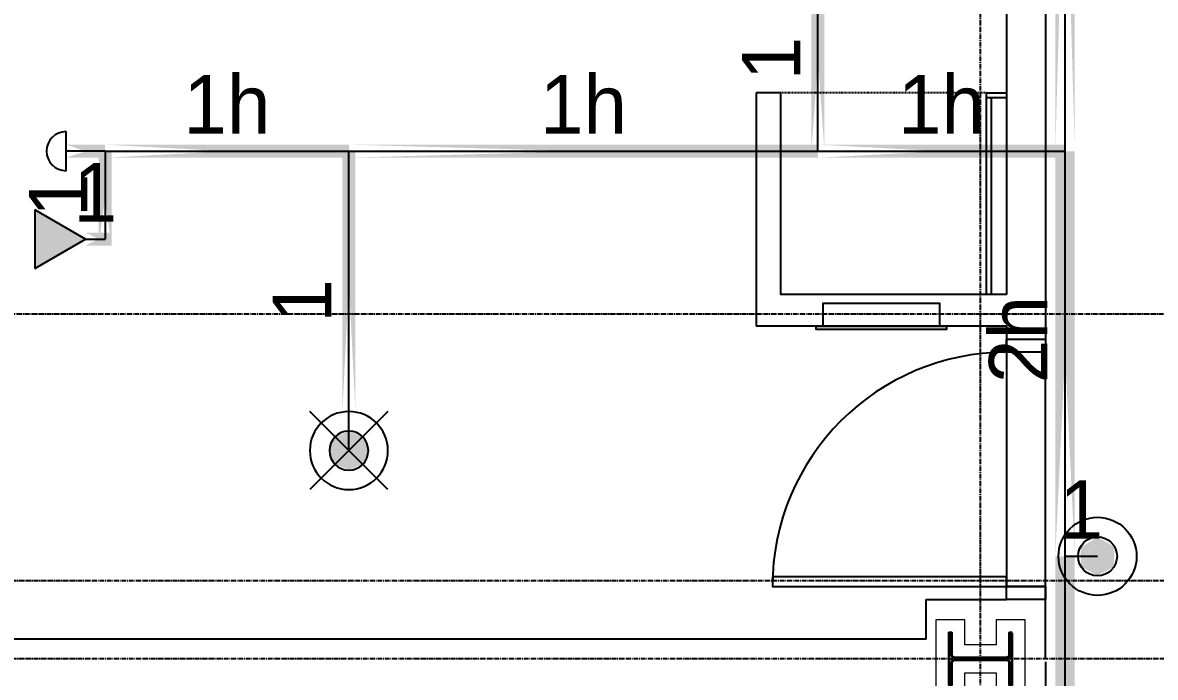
# Model space of a CAD drawing. Header units: inches. Extents: x -6955 to 13123, y -1334 to 3701.
# Drawn here: x 9665.7 to 9839.9, y 1909.7 to 2010.3 of the extents above; entities that cross this region are included whole.
import ezdxf
from ezdxf.enums import TextEntityAlignment as Align

# ---------------------------------------------------------------- set-up
doc = ezdxf.new("R2010")
doc.units = ezdxf.units.IN
doc.header["$MEASUREMENT"] = 0
doc.linetypes.add('CENTER2', pattern=[1.125, 0.75, -0.125, 0.125, -0.125])
doc.linetypes.add('HIDDEN2', pattern=[0.1875, 0.125, -0.0625])
for name, color, linetype, lineweight in [('A-Detl-Hatch', 1, 'Continuous', 18), ('A-Detl-Wide', 2, 'Continuous', 35), ('S-Detl-Hatch', 1, 'Continuous', 18)]:
    doc.layers.add(name, color=color, linetype=linetype, lineweight=lineweight)
for name, color, linetype in [('A-Door', 7, 'Continuous'), ('A-Door-Head', 8, 'Continuous'), ('A-Eqpm', 4, 'Continuous'), ('A-Flor-Case', 6, 'Continuous'), ('A-Flor-Ovhd', 1, 'HIDDEN2'), ('A-Grid(SmallScale)', 11, 'CENTER2'), ('A-Wall-Full', 7, 'Continuous'), ('headdn', 7, 'Continuous'), ('PIPEBL', 4, 'Continuous'), ('pipemn', 6, 'Continuous'), ('PIPESPC', 7, 'Continuous'), ('spk-cap', 7, 'Continuous'), ('TIDYPIPE', 7, 'Continuous')]:
    doc.layers.add(name, color=color, linetype=linetype)
doc.styles.add('PIPE', font='PIPE.SHX')

# ---------------------------------------------------------------- blocks, each defined once
blk = doc.blocks.new('*U18')
at = {"layer": 'A-Detl-Hatch'}
h = blk.add_hatch(dxfattribs=at)
h.set_pattern_fill('ANSI32', color=256, scale=6, style=0)
h.set_pattern_definition([(45, (0, -4.865), (-1.591, 1.591), []), (45, (1.0607, -4.865), (-1.591, 1.591), [])])
edge = h.paths.add_edge_path()
edge.add_line((3.98, -9.73), (3.98, -9.295))
edge.add_line((3.98, -9.295), (0.645, -9.295))
edge.add_arc((0.645, -8.795), 0.5, 180, 270, ccw=False)
edge.add_line((0.145, -8.795), (0.145, -0.935))
edge.add_arc((0.645, -0.935), 0.5, 90, 180, ccw=False)
edge.add_line((0.645, -0.435), (3.98, -0.435))
edge.add_line((3.98, -0.435), (3.98, 0))
edge.add_line((3.98, 0), (-3.98, 0))
edge.add_line((-3.98, 0), (-3.98, -0.435))
edge.add_line((-3.98, -0.435), (-0.645, -0.435))
edge.add_arc((-0.645, -0.935), 0.5, 0, 90, ccw=False)
edge.add_line((-0.145, -0.935), (-0.145, -8.795))
edge.add_arc((-0.645, -8.795), 0.5, -90, 0, ccw=False)
edge.add_line((-0.645, -9.295), (-3.98, -9.295))
edge.add_line((-3.98, -9.295), (-3.98, -9.73))
edge.add_line((-3.98, -9.73), (3.98, -9.73))
at = {"color": 0, "linetype": 'ByBlock'}
blk.add_lwpolyline([(3.98, -9.73), (3.98, -9.295), (0.645, -9.295, -0.4142136), (0.145, -8.795), (0.145, -0.935, -0.4142136), (0.645, -0.435), (3.98, -0.435), (3.98, 0), (-3.98, 0), (-3.98, -0.435), (-0.645, -0.435, -0.4142136), (-0.145, -0.935), (-0.145, -8.795, -0.4142136), (-0.645, -9.295), (-3.98, -9.295), (-3.98, -9.73)], format="xyb", close=True, dxfattribs=at)
blk = doc.blocks.new('W10X33')
at = {"layer": 'S-Detl-Hatch'}
blk.add_lwpolyline([(13773.78, -7310.28), (13773.78, -7305.84), (13769.95, -7305.84), (13769.95, -7300.98), (13773.78, -7300.98), (13773.78, -7296.55), (13761.82, -7296.55), (13761.82, -7300.98), (13765.66, -7300.98), (13765.66, -7305.84), (13761.82, -7305.84), (13761.82, -7310.28)], close=True, dxfattribs=at)
at = {"layer": 'A-Detl-Wide'}
blk.add_blockref('*U18', (13767.8, -7298.55), dxfattribs=at)
blk = doc.blocks.new('King Suite 7- 07')
at = {"layer": 'A-Wall-Full'}
blk.add_line((275.99, 287.62), (275.99, 277.04), dxfattribs=at)
blk = doc.blocks.new('36in door')
blk.add_lwpolyline([(-1.5, -36), (0, -36), (0, 0), (-1.5, 0)], close=True)
blk.add_arc((0, 0), 36, 180, 270)
blk = doc.blocks.new('dpend1')
for radius in [6, 3]:
    blk.add_circle((0, 0), radius)
for points in [[(0.01, 2.97), (-2.53, -1.59), (-2.62, 1.36)], [(0.01, 2.97), (-2.49, -1.59), (2.52, -1.59)], [(2.52, -1.59), (0.01, 2.97), (2.6, 1.47)], [(2.52, -1.59), (-2.53, -1.59), (0.01, -2.98)]]:
    blk.add_solid(points)
blk = doc.blocks.new('side2')
for p, q in [((0, 0), (7.79, 4.5)), ((7.79, 4.5), (7.79, -4.5)), ((7.79, -4.5), (0, 0))]:
    blk.add_line(p, q)
blk.add_solid([(7.79, -4.5), (0, 0), (7.79, 4.5)])
blk = doc.blocks.new('dpend2')
for p, q in [((-6, -6), (6, 6)), ((6, -6), (-6, 6))]:
    blk.add_line(p, q)
for radius in [6, 3]:
    blk.add_circle((0, 0), radius)
for points in [[(0, 0), (-3, 0), (-2.08, 2.07)], [(0, 0), (0, 3), (-2.12, 2.14)], [(0, 0), (0, 3), (2.12, 2.14)], [(0, 0), (3, 0), (2.08, 2.07)], [(0, 0), (-3, 0), (-2.08, -2.07)], [(0, 0), (0, -3), (-2.12, -2.14)], [(0, 0), (3, 0), (2.08, -2.07)], [(0, 0), (0, -3), (2.12, -2.14)]]:
    blk.add_solid(points)
blk = doc.blocks.new('PIPESPC')
at = {"layer": 'PIPESPC', "style": 'PIPE', "width": 0.9}
blk.add_attdef('SIZE', text='', height=9, dxfattribs=at).set_placement((0, 4.02), align=Align.CENTER)
at = {"layer": 'PIPESPC', "style": 'PIPE', "flags": 1}
blk.add_attdef('SCHED', (25.3, 3.89), '', height=9, dxfattribs=at)
blk = doc.blocks.new('CAP')
blk.add_line((0, 3), (0, -3))
blk.add_arc((0, 0), 3, 270, 90)

msp = doc.modelspace()

# ---------------------------------------------------------------- linework, layer by layer
at = {"layer": 'A-Door'}
for points in [[(9817.0336, 1959.6823), (9817.0336, 1961.6823), (9823.0336, 1961.6823), (9823.0336, 1959.6823)], [(9817.0336, 1921.6823), (9817.0336, 1923.6823), (9823.0336, 1923.6823), (9823.0336, 1921.6823)]]:
    msp.add_lwpolyline(points, close=True, dxfattribs=at)
at = {"layer": 'A-Door-Head'}
msp.add_lwpolyline([(9817.0336, 1959.6823), (9817.0336, 1923.6823), (9823.0336, 1923.6823), (9823.0336, 1959.6823)], close=True, dxfattribs=at)
at = {"layer": 'A-Eqpm'}
for points in [[(9788.785, 1963.6823), (9806.785, 1963.6823), (9806.785, 1967.1823), (9788.785, 1967.1823)], [(9787.785, 1963.6823), (9807.785, 1963.6823), (9807.785, 1963.1823), (9787.785, 1963.1823)]]:
    msp.add_lwpolyline(points, close=True, dxfattribs=at)
at = {"layer": 'A-Flor-Case'}
for p, q in [((9813.9086, 1999.5573), (9813.9086, 1968.5573)), ((9813.9086, 1999.5573), (9816.9086, 1999.5573)), ((9813.9086, 1998.8073), (9816.9086, 1998.8073)), ((9814.6586, 1998.8073), (9814.6586, 1968.5573))]:
    msp.add_line(p, q, dxfattribs=at)
at = {"layer": 'A-Flor-Ovhd'}
msp.add_line((9813.9086, 1999.5573), (9782.2836, 1999.5573), dxfattribs=at)
at = {"layer": 'A-Grid(SmallScale)'}
for p, q in [((9813.0355, 1223.6428), (9813.0355, 3132.3201)), ((9315.0336, 1965.5773), (13123.0336, 1965.5773)), ((13123.0336, 1912.5773), (9315.0336, 1912.5773))]:
    msp.add_line(p, q, dxfattribs=at)
msp.add_lwpolyline([(13123.0336, 1924.5773), (9335.7211, 1924.5773), (9328.1586, 1939.8898), (9281.3813, 1939.8898)], dxfattribs=at)
at = {"layer": 'A-Wall-Full'}
for p, q in [((9823.0336, 2132.5773), (9823.0336, 1959.6823)), ((9817.0336, 2058.5573), (9817.0336, 1968.5573)), ((9782.2836, 1999.5573), (9778.5336, 1999.5573)), ((9778.5336, 1999.5573), (9778.5336, 1963.6823)), ((9782.2836, 1999.5573), (9782.2836, 1968.5573)), ((9817.0336, 1968.5573), (9782.2836, 1968.5573)), ((9817.0336, 1963.6823), (9778.5336, 1963.6823)), ((9817.0336, 1963.6823), (9817.0336, 1959.6823)), ((9823.0336, 1959.6823), (9817.0336, 1959.6823)), ((9823.0336, 1923.6823), (9817.0336, 1923.6823)), ((9817.0336, 1921.6823), (9817.0336, 1923.6823)), ((9823.0336, 1912.5773), (9823.0336, 1923.6823)), ((9804.6705, 1921.6823), (9817.0336, 1921.6823)), ((9804.6705, 1915.5773), (9804.6705, 1921.6823)), ((9804.6705, 1915.5773), (9555.3986, 1915.5773))]:
    msp.add_line(p, q, dxfattribs=at)
at = {"layer": 'PIPEBL'}
for p, q in [((9788.0355, 1990.5773), (9788.0355, 2019.0673)), ((9678.3986, 1990.5773), (9672.3986, 1990.5773)), ((9678.3986, 1990.5773), (9678.3986, 1977.0673)), ((9678.3986, 1990.5773), (9715.8986, 1990.5773)), ((9715.8986, 1944.5673), (9715.8986, 1990.5773)), ((9715.8986, 1990.5773), (9788.0355, 1990.5773)), ((9788.0355, 1990.5773), (9826.0364, 1990.5773)), ((9675.3986, 1977.0673), (9678.3986, 1977.0673)), ((9831.0336, 1928.3201), (9826.0364, 1928.3201))]:
    msp.add_line(p, q, dxfattribs=at)
at = {"layer": 'pipemn'}
for p, q in [((9826.0364, 1990.5773), (9826.0364, 2096.3201)), ((9826.0364, 1928.3201), (9826.0364, 1990.5773)), ((9826.0364, 1834.2413), (9826.0364, 1928.3201))]:
    msp.add_line(p, q, dxfattribs=at)
at = {"layer": 'TIDYPIPE', "color": 7}
for points, const_width in [([(9826.0364, 1990.5773), (9826.0364, 2096.3201)], 3), ([(9788.0355, 1990.5773), (9788.0355, 2019.0673)], 2), ([(9672.3986, 1990.5773), (9678.3986, 1990.5773)], 2), ([(9678.3986, 1990.5773), (9715.8986, 1990.5773)], 2), ([(9678.3986, 1976.0673), (9678.3986, 1990.5773)], 2), ([(9715.8986, 1990.5773), (9788.0355, 1990.5773)], 2), ([(9715.8986, 1950.5673), (9715.8986, 1990.5773)], 2), ([(9788.0355, 1990.5773), (9826.0364, 1990.5773)], 2), ([(9826.0364, 1928.3201), (9826.0364, 1990.5773)], 3), ([(9675.3986, 1977.0673), (9679.3986, 1977.0673)], 2), ([(9826.0364, 1834.2413), (9826.0364, 1928.3201)], 3)]:
    msp.add_lwpolyline(points, close=True, dxfattribs=dict(at, const_width=const_width))

# ---------------------------------------------------------------- block references
at = {"rotation": 90}
msp.add_blockref('W10X33', (2509.6227, -11855.2235), dxfattribs=at)
at = {"layer": 'A-Door', "rotation": 270}
msp.add_blockref('36in door', (9817.0336, 1923.6823), dxfattribs=at)
at = {"layer": 'A-Wall-Full'}
msp.add_blockref('King Suite 7- 07', (9547.0453, 1624.4723), dxfattribs=at)
at = {"layer": 'headdn', "extrusion": (0, 0, -1), "zscale": -1}
msp.add_blockref('side2', (-9675.3986, 1977.0673), dxfattribs=at)
at = {"layer": 'headdn', "extrusion": (0, 0, -1), "zscale": -1, "rotation": 270}
msp.add_blockref('dpend2', (-9715.8986, 1944.5673), dxfattribs=at)
at = {"layer": 'headdn'}
msp.add_blockref('dpend1', (9831.0336, 1928.3201), dxfattribs=at)
at = {"layer": 'PIPESPC'}
ref = msp.add_blockref('PIPESPC', (9788.0355, 2004.8223), dxfattribs=dict(at, rotation=90.00000000001097))
ref.add_attrib('SIZE', '1', dxfattribs={"color": 0, "height": 9, "rotation": 90, "style": 'PIPE'}).set_placement((9788.0355, 2004.8223), align=Align.BOTTOM_CENTER)
ref = msp.add_blockref('PIPESPC', (9697.1486, 1990.5773), dxfattribs=at)
ref.add_attrib('SIZE', '1h', dxfattribs={"color": 0, "height": 9, "style": 'PIPE'}).set_placement((9697.1486, 1990.5773), align=Align.BOTTOM_CENTER)
ref = msp.add_blockref('PIPESPC', (9751.967, 1990.5773), dxfattribs=at)
ref.add_attrib('SIZE', '1h', dxfattribs={"color": 0, "height": 9, "style": 'PIPE'}).set_placement((9751.967, 1990.5773), align=Align.BOTTOM_CENTER)
ref = msp.add_blockref('PIPESPC', (9807.0359, 1990.5773), dxfattribs=at)
ref.add_attrib('SIZE', '1h', dxfattribs={"color": 0, "height": 9, "style": 'PIPE'}).set_placement((9807.0359, 1990.5773), align=Align.BOTTOM_CENTER)
ref = msp.add_blockref('PIPESPC', (9676.8986, 1977.0673), dxfattribs=at)
ref.add_attrib('SIZE', '1', dxfattribs={"color": 0, "height": 9, "style": 'PIPE'}).set_placement((9676.8986, 1977.0673), align=Align.BOTTOM_CENTER)
ref = msp.add_blockref('PIPESPC', (9678.3986, 1983.8223), dxfattribs=dict(at, rotation=90))
ref.add_attrib('SIZE', '1', dxfattribs={"color": 0, "height": 9, "rotation": 90, "style": 'PIPE'}).set_placement((9678.3986, 1983.8223), align=Align.BOTTOM_CENTER)
ref = msp.add_blockref('PIPESPC', (9715.8986, 1967.5723), dxfattribs=dict(at, rotation=90))
ref.add_attrib('SIZE', '1', dxfattribs={"color": 0, "height": 9, "rotation": 90, "style": 'PIPE'}).set_placement((9715.8986, 1967.5723), align=Align.BOTTOM_CENTER)
ref = msp.add_blockref('PIPESPC', (9826.0364, 1961.6305), dxfattribs=dict(at, rotation=90))
ref.add_attrib('SIZE', '2h', dxfattribs={"color": 0, "height": 9, "rotation": 90, "style": 'PIPE'}).set_placement((9826.0364, 1961.6305), align=Align.BOTTOM_CENTER)
ref = msp.add_blockref('PIPESPC', (9828.535, 1928.3201), dxfattribs=at)
ref.add_attrib('SIZE', '1', dxfattribs={"color": 0, "height": 9, "style": 'PIPE'}).set_placement((9828.535, 1928.3201), align=Align.BOTTOM_CENTER)
at = {"layer": 'spk-cap', "rotation": 180.0000000000555}
msp.add_blockref('CAP', (9672.3986, 1990.5773), dxfattribs=at)

doc.saveas('drawing.dxf')
